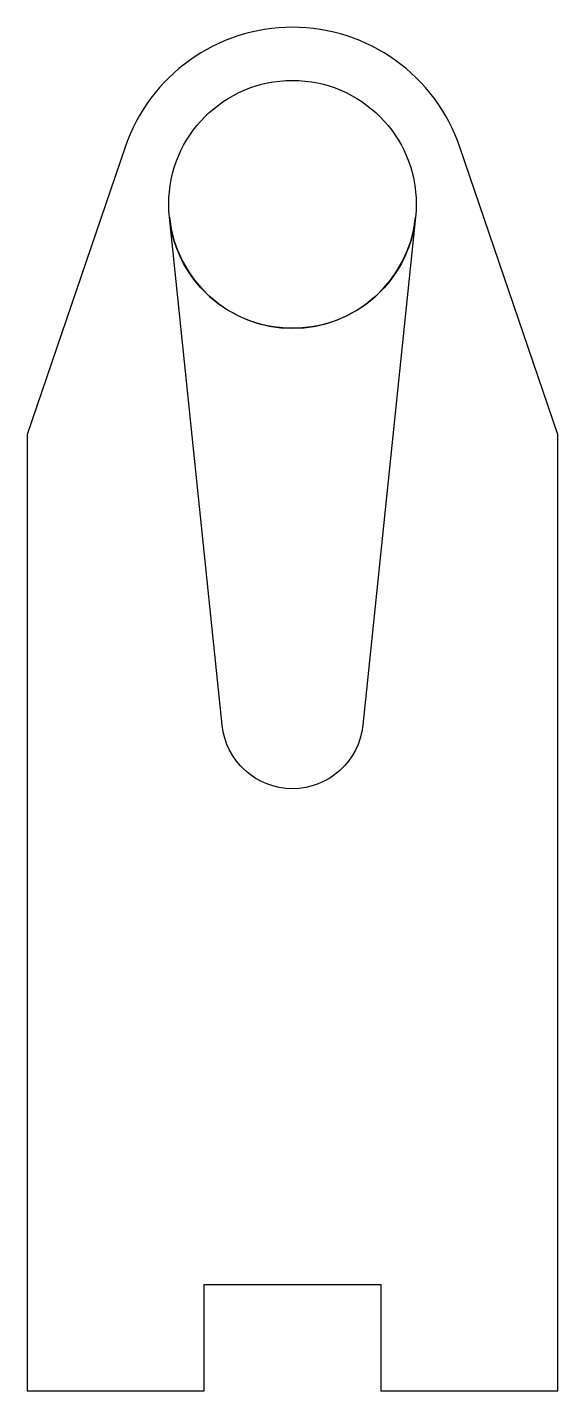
# Model space of a CAD drawing. Header units: millimetres. Extents: x 0 to 15, y 0 to 38.5.
import ezdxf

# ---------------------------------------------------------------- set-up
doc = ezdxf.new("R2010")
doc.units = ezdxf.units.MM
doc.layers.add('Corte exterior', color=1, linetype='Continuous', true_color=0xff0000)
doc.layers.add('Grabado Superficie', color=30, linetype='Continuous', lineweight=25, true_color=0xff7f00)

msp = doc.modelspace()

# ---------------------------------------------------------------- linework, layer by layer
at = {"layer": 'Corte exterior'}
msp.add_lwpolyline([(0, 27), (0, 0), (5, 0), (5, 3), (10, 3), (10, 0), (15, 0), (15, 27), (12.232, 35.114, 0.715476), (2.768, 35.114)], format="xyb", close=True, dxfattribs=at)
msp.add_circle((7.5, 33.5), 3.5, dxfattribs=at)
at = {"layer": 'Grabado Superficie'}
msp.add_lwpolyline([(5.511, 18.793), (4.019, 33.138, 0.901388), (10.981, 33.138), (9.489, 18.793, -0.901388)], format="xyb", close=True, dxfattribs=at)

doc.saveas('drawing.dxf')
